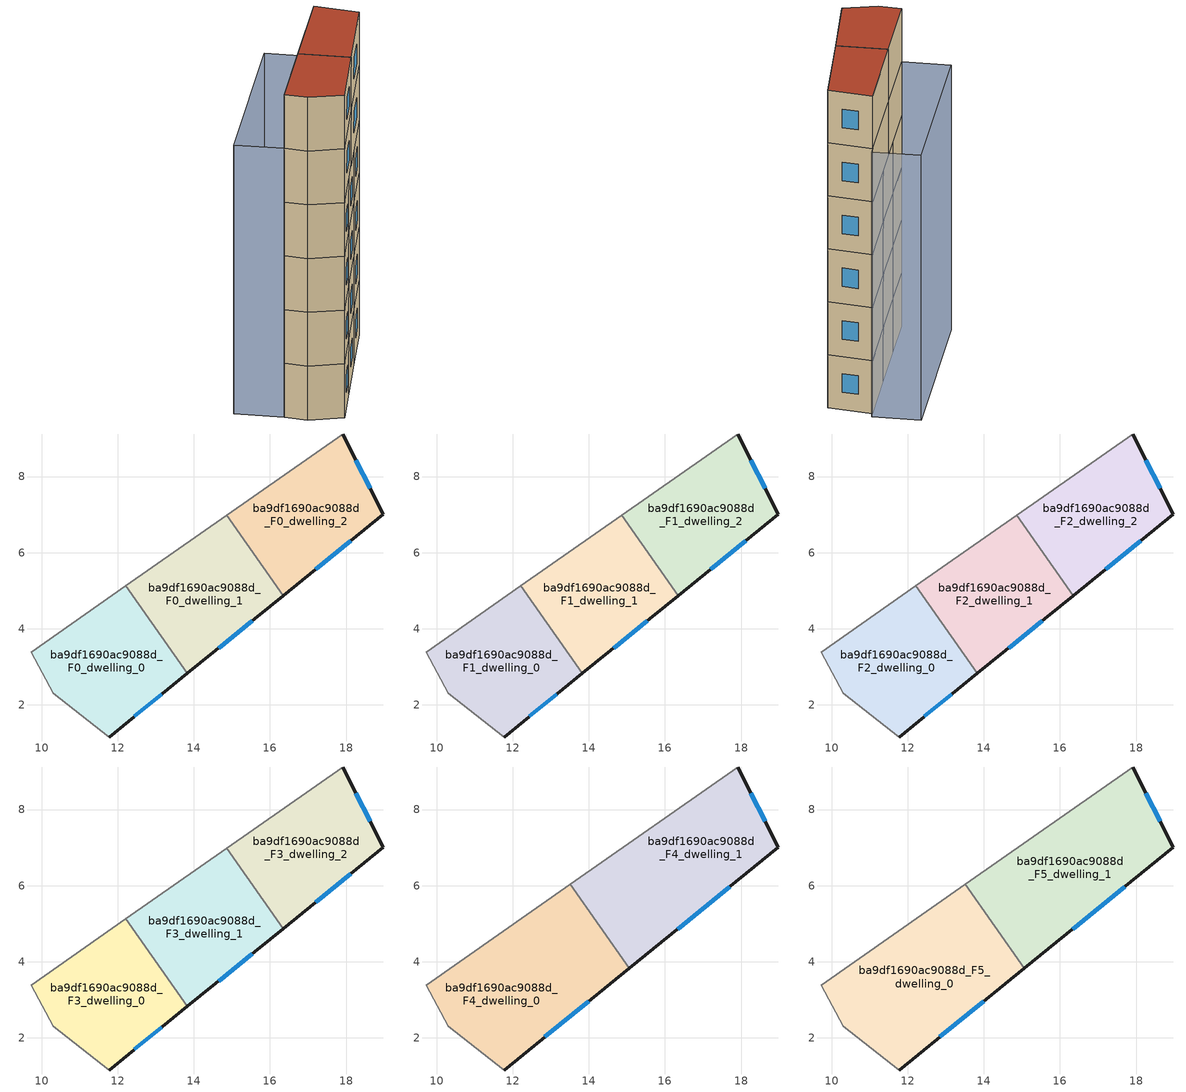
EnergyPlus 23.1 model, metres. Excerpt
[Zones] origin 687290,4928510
ba9df1690ac9088d_F0_dwelling_0
 floor ground (EU_floor_Construction): 12.21,5.13 13.83,2.83 11.77,1.16 10.31,2.3 9.72,3.38 z0
 wall outside (EU_wall_Construction): 11.77,1.16 13.83,2.83 z0:3
 wall adiabatic (EU_wall_Construction): 12.21,5.13 9.72,3.38 10.31,2.3 11.77,1.16 z0:3
 wall to ba9df1690ac9088d_F0_dwelling_1 (EU_wall_Construction): 13.83,2.83 12.21,5.13 z0:3
 window (EU_Window_Construction): 12.44,1.7 13.16,2.28 z0.98:2.02
ba9df1690ac9088d_F0_dwelling_1
 floor ground (EU_floor_Construction): 14.86,6.99 16.35,4.87 13.83,2.83 12.21,5.13 z0
 wall outside (EU_wall_Construction): 13.83,2.83 16.35,4.87 z0:3
 wall adiabatic (EU_wall_Construction): 14.86,6.99 12.21,5.13 z0:3
 wall to ba9df1690ac9088d_F0_dwelling_2 (EU_wall_Construction): 16.35,4.87 14.86,6.99 z0:3
 window (EU_Window_Construction): 14.65,3.49 15.53,4.2 z0.98:2.02
ba9df1690ac9088d_F0_dwelling_2
 floor ground (EU_floor_Construction): 17.91,9.12 18.98,7 16.35,4.87 14.86,6.99 z0
 wall outside (EU_wall_Construction): 16.35,4.87 18.98,7 17.91,9.12 z0:3
 wall adiabatic (EU_wall_Construction): 17.91,9.12 14.86,6.99 z0:3
 window (EU_Window_Construction): 18.63,7.69 18.26,8.43 / 17.2,5.56 18.12,6.31 z0.98:2.02
ba9df1690ac9088d_F1_dwelling_0
 floor to ba9df1690ac9088d_F0_dwelling_0 (EU_floor_Construction): 12.21,5.13 13.83,2.83 11.77,1.16 10.31,2.3 9.72,3.38 z3
 wall outside (EU_wall_Construction): 11.77,1.16 13.83,2.83 z3:6
 wall adiabatic (EU_wall_Construction): 12.21,5.13 9.72,3.38 10.31,2.3 11.77,1.16 z3:6
 wall to ba9df1690ac9088d_F1_dwelling_1 (EU_wall_Construction): 13.83,2.83 12.21,5.13 z3:6
 window (EU_Window_Construction): 12.44,1.7 13.16,2.28 z3.98:5.02
ba9df1690ac9088d_F1_dwelling_1
 floor to ba9df1690ac9088d_F0_dwelling_1 (EU_floor_Construction): 14.86,6.99 16.35,4.87 13.83,2.83 12.21,5.13 z3
 wall outside (EU_wall_Construction): 13.83,2.83 16.35,4.87 z3:6
 wall adiabatic (EU_wall_Construction): 14.86,6.99 12.21,5.13 z3:6
 wall to ba9df1690ac9088d_F1_dwelling_2 (EU_wall_Construction): 16.35,4.87 14.86,6.99 z3:6
 window (EU_Window_Construction): 14.65,3.49 15.53,4.2 z3.98:5.02
ba9df1690ac9088d_F1_dwelling_2
 floor to ba9df1690ac9088d_F0_dwelling_2 (EU_floor_Construction): 17.91,9.12 18.98,7 16.35,4.87 14.86,6.99 z3
 wall outside (EU_wall_Construction): 16.35,4.87 18.98,7 17.91,9.12 z3:6
 wall adiabatic (EU_wall_Construction): 17.91,9.12 14.86,6.99 z3:6
 window (EU_Window_Construction): 18.63,7.69 18.26,8.43 / 17.2,5.56 18.12,6.31 z3.98:5.02
ba9df1690ac9088d_F2_dwelling_0
 floor to ba9df1690ac9088d_F1_dwelling_0 (EU_floor_Construction): 12.21,5.13 13.83,2.83 11.77,1.16 10.31,2.3 9.72,3.38 z6
 wall outside (EU_wall_Construction): 11.77,1.16 13.83,2.83 z6:9
 wall adiabatic (EU_wall_Construction): 12.21,5.13 9.72,3.38 10.31,2.3 11.77,1.16 z6:9
 wall to ba9df1690ac9088d_F2_dwelling_1 (EU_wall_Construction): 13.83,2.83 12.21,5.13 z6:9
 window (EU_Window_Construction): 12.44,1.7 13.16,2.28 z6.98:8.02
ba9df1690ac9088d_F2_dwelling_1
 floor to ba9df1690ac9088d_F1_dwelling_1 (EU_floor_Construction): 14.86,6.99 16.35,4.87 13.83,2.83 12.21,5.13 z6
 wall outside (EU_wall_Construction): 13.83,2.83 16.35,4.87 z6:9
 wall adiabatic (EU_wall_Construction): 14.86,6.99 12.21,5.13 z6:9
 wall to ba9df1690ac9088d_F2_dwelling_2 (EU_wall_Construction): 16.35,4.87 14.86,6.99 z6:9
 window (EU_Window_Construction): 14.65,3.49 15.53,4.2 z6.98:8.02
ba9df1690ac9088d_F2_dwelling_2
 floor to ba9df1690ac9088d_F1_dwelling_2 (EU_floor_Construction): 17.91,9.12 18.98,7 16.35,4.87 14.86,6.99 z6
 wall outside (EU_wall_Construction): 16.35,4.87 18.98,7 17.91,9.12 z6:9
 wall adiabatic (EU_wall_Construction): 17.91,9.12 14.86,6.99 z6:9
 window (EU_Window_Construction): 18.63,7.69 18.26,8.43 / 17.2,5.56 18.12,6.31 z6.98:8.02
ba9df1690ac9088d_F3_dwelling_0
 floor to ba9df1690ac9088d_F2_dwelling_0 (EU_floor_Construction): 12.21,5.13 13.83,2.83 11.77,1.16 10.31,2.3 9.72,3.38 z9
 wall outside (EU_wall_Construction): 11.77,1.16 13.83,2.83 z9:12
 wall adiabatic (EU_wall_Construction): 12.21,5.13 9.72,3.38 10.31,2.3 11.77,1.16 z9:12
 wall to ba9df1690ac9088d_F3_dwelling_1 (EU_wall_Construction): 13.83,2.83 12.21,5.13 z9:12
 window (EU_Window_Construction): 12.44,1.7 13.16,2.28 z9.98:11.02
ba9df1690ac9088d_F3_dwelling_1
 floor to ba9df1690ac9088d_F2_dwelling_1 (EU_floor_Construction): 14.86,6.99 16.35,4.87 13.83,2.83 12.21,5.13 z9
 wall outside (EU_wall_Construction): 13.83,2.83 16.35,4.87 z9:12
 wall adiabatic (EU_wall_Construction): 14.86,6.99 12.21,5.13 z9:12
 wall to ba9df1690ac9088d_F3_dwelling_2 (EU_wall_Construction): 16.35,4.87 14.86,6.99 z9:12
 window (EU_Window_Construction): 14.65,3.49 15.53,4.2 z9.98:11.02
ba9df1690ac9088d_F3_dwelling_2
 floor to ba9df1690ac9088d_F2_dwelling_2 (EU_floor_Construction): 17.91,9.12 18.98,7 16.35,4.87 14.86,6.99 z9
 wall outside (EU_wall_Construction): 16.35,4.87 18.98,7 17.91,9.12 z9:12
 wall adiabatic (EU_wall_Construction): 17.91,9.12 14.86,6.99 z9:12
 window (EU_Window_Construction): 18.63,7.69 18.26,8.43 / 17.2,5.56 18.12,6.31 z9.98:11.02
ba9df1690ac9088d_F4_dwelling_0
 floor to ba9df1690ac9088d_F3_dwelling_0 (EU_floor_Construction): 12.21,5.13 13.83,2.83 11.77,1.16 10.31,2.3 9.72,3.38 z12
 floor to ba9df1690ac9088d_F3_dwelling_1 (EU_floor_Construction): 13.51,6.04 15.06,3.83 13.83,2.83 12.21,5.13 z12
 wall outside (EU_wall_Construction): 11.77,1.16 15.06,3.83 z12:15
 wall adiabatic (EU_wall_Construction): 13.51,6.04 9.72,3.38 10.31,2.3 11.77,1.16 z12:15
 wall to ba9df1690ac9088d_F4_dwelling_1 (EU_wall_Construction): 15.06,3.83 13.51,6.04 z12:15
 window (EU_Window_Construction): 12.84,2.02 13.99,2.96 z12.98:14.02
ba9df1690ac9088d_F4_dwelling_1
 floor to ba9df1690ac9088d_F3_dwelling_1 (EU_floor_Construction): 14.86,6.99 16.35,4.87 15.06,3.83 13.51,6.04 z12
 floor to ba9df1690ac9088d_F3_dwelling_2 (EU_floor_Construction): 17.91,9.12 18.98,7 16.35,4.87 14.86,6.99 z12
 wall outside (EU_wall_Construction): 15.06,3.83 18.98,7 17.91,9.12 z12:15
 wall adiabatic (EU_wall_Construction): 17.91,9.12 13.51,6.04 z12:15
 window (EU_Window_Construction): 18.63,7.69 18.26,8.43 / 16.33,4.86 17.7,5.97 z12.98:14.02
ba9df1690ac9088d_F5_dwelling_0
 floor to ba9df1690ac9088d_F4_dwelling_0 (EU_floor_Construction): 13.51,6.04 15.06,3.83 11.77,1.16 10.31,2.3 9.72,3.38 z15
 wall outside (EU_wall_Construction): 11.77,1.16 15.06,3.83 z15:18
 wall adiabatic (EU_wall_Construction): 13.51,6.04 9.72,3.38 10.31,2.3 11.77,1.16 z15:18
 wall to ba9df1690ac9088d_F5_dwelling_1 (EU_wall_Construction): 15.06,3.83 13.51,6.04 z15:18
 window (EU_Window_Construction): 12.84,2.02 13.99,2.96 z15.98:17.02
 roof outside (EU_roof_Construction): 15.06,3.83 13.51,6.04 9.72,3.38 10.31,2.3 11.77,1.16 z18
ba9df1690ac9088d_F5_dwelling_1
 floor to ba9df1690ac9088d_F4_dwelling_1 (EU_floor_Construction): 17.91,9.12 18.98,7 15.06,3.83 13.51,6.04 z15
 wall outside (EU_wall_Construction): 15.06,3.83 18.98,7 17.91,9.12 z15:18
 wall adiabatic (EU_wall_Construction): 17.91,9.12 13.51,6.04 z15:18
 window (EU_Window_Construction): 18.63,7.69 18.26,8.43 / 16.33,4.86 17.7,5.97 z15.98:17.02
 roof outside (EU_roof_Construction): 18.98,7 17.91,9.12 13.51,6.04 15.06,3.83 z18
shading: 18.2,9.33 9.72,3.38 / 9.72,3.38 8.27,5.46 / 8.27,5.46 16.75,11.41 / 16.75,11.41 18.2,9.33 z0:15
[Building]
EU S2 Campaign: North Axis=0; Terrain=City; Solar Distribution=FullExterior
[Site:Location]
Bologna: Latitude=44.5; Longitude=11.25; Time Zone=1; Elevation=37
[SizingPeriod:WeatherFileDays]
AnnualSizingPeriod: Begin Month=1; Begin Day of Month=1; End Month=12; End Day of Month=31; Day of Week for Start Day=Monday; Use Weather File Daylight Saving Period=No; Use Weather File Rain and Snow Indicators=No
[MATERIAL]
EU_InternalMass_Material: Roughness=MediumRough; Thickness=0.1; Conductivity=1; Density=1800; Specific Heat=900; Thermal Absorptance=0.9; Solar Absorptance=0.7; Visible Absorptance=0.7
[MATERIAL:NOMASS] Roughness=MediumRough; Thermal Absorptance=0.9; Solar Absorptance=0.7; Visible Absorptance=0.7
Name | Thermal Resistance
EU_wall_NoMass | 0.905828
EU_roof_NoMass | 0.37593
EU_floor_NoMass | 0.67114
[WINDOWMATERIAL:SIMPLEGLAZINGSYSTEM]
EU_Window_SimpleGlazing: UFactor=4.52486; Solar Heat Gain Coefficient=0.85; Visible Transmittance=0.85
[CONSTRUCTION]
EU_wall_Construction: EU_wall_NoMass
EU_roof_Construction: EU_roof_NoMass
EU_floor_Construction: EU_floor_NoMass
EU_InternalMass_Construction: EU_InternalMass_Material
EU_Window_Construction: EU_Window_SimpleGlazing
[ZONE] Type=1; Multiplier=1; Ceiling Height=autocalculate; Floor Area=autocalculate; Part of Total Floor Area=Yes
Name | Volume
ba9df1690ac9088d_F0_dwelling_0; ba9df1690ac9088d_F1_dwelling_1; ba9df1690ac9088d_F2_dwelling_1; ba9df1690ac9088d_F3_dwelling_1 | 26.1855
ba9df1690ac9088d_F1_dwelling_0; ba9df1690ac9088d_F2_dwelling_0; ba9df1690ac9088d_F3_dwelling_0 | 26.1877
ba9df1690ac9088d_F4_dwelling_0 | 39.2769
ba9df1690ac9088d_F5_dwelling_0; ba9df1690ac9088d_F5_dwelling_1 | 39.2783
ba9df1690ac9088d_F0_dwelling_1 | 26.1863
ba9df1690ac9088d_F4_dwelling_1 | 39.2739
ba9df1690ac9088d_F0_dwelling_2 | 26.1797
ba9df1690ac9088d_F1_dwelling_2; ba9df1690ac9088d_F2_dwelling_2; ba9df1690ac9088d_F3_dwelling_2 | 26.1804
[INTERNALMASS] Construction=EU_InternalMass_Construction
Name | Zone or ZoneList | Surface Area
ba9df1690ac9088d_F0_dwelling_0_EU_InternalMass | ba9df1690ac9088d_F0_dwelling_0 | 8.72873
ba9df1690ac9088d_F0_dwelling_1_EU_InternalMass | ba9df1690ac9088d_F0_dwelling_1 | 8.72872
ba9df1690ac9088d_F0_dwelling_2_EU_InternalMass | ba9df1690ac9088d_F0_dwelling_2 | 8.7267
ba9df1690ac9088d_F1_dwelling_0_EU_InternalMass | ba9df1690ac9088d_F1_dwelling_0 | 8.72873
ba9df1690ac9088d_F1_dwelling_1_EU_InternalMass | ba9df1690ac9088d_F1_dwelling_1 | 8.72872
ba9df1690ac9088d_F1_dwelling_2_EU_InternalMass | ba9df1690ac9088d_F1_dwelling_2 | 8.7267
ba9df1690ac9088d_F2_dwelling_0_EU_InternalMass | ba9df1690ac9088d_F2_dwelling_0 | 8.72873
ba9df1690ac9088d_F2_dwelling_1_EU_InternalMass | ba9df1690ac9088d_F2_dwelling_1 | 8.72872
ba9df1690ac9088d_F2_dwelling_2_EU_InternalMass | ba9df1690ac9088d_F2_dwelling_2 | 8.7267
ba9df1690ac9088d_F3_dwelling_0_EU_InternalMass | ba9df1690ac9088d_F3_dwelling_0 | 8.72873
ba9df1690ac9088d_F3_dwelling_1_EU_InternalMass | ba9df1690ac9088d_F3_dwelling_1 | 8.72872
ba9df1690ac9088d_F3_dwelling_2_EU_InternalMass | ba9df1690ac9088d_F3_dwelling_2 | 8.7267
ba9df1690ac9088d_F4_dwelling_0_EU_InternalMass | ba9df1690ac9088d_F4_dwelling_0 | 13.0926
ba9df1690ac9088d_F4_dwelling_1_EU_InternalMass | ba9df1690ac9088d_F4_dwelling_1 | 13.0926
ba9df1690ac9088d_F5_dwelling_0_EU_InternalMass | ba9df1690ac9088d_F5_dwelling_0 | 13.0926
ba9df1690ac9088d_F5_dwelling_1_EU_InternalMass | ba9df1690ac9088d_F5_dwelling_1 | 13.0926
[OTHEREQUIPMENT] Fuel Type=Electricity; Design Level Calculation Method=Watts/Area; Power per Zone Floor Area=1; Fraction Latent=0; Fraction Radiant=0; Fraction Lost=0; Carbon Dioxide Generation Rate=0; EndUse Subcategory=EU_Step8_InternalGains
Name | Zone or ZoneList or Space or SpaceList | Schedule
EU_Step8_InternalGain_ba9df1690ac9088d_F0_dwelling_0_f000 | ba9df1690ac9088d_F0_dwelling_0 | EU_Step8_GainSchedule_ba9df1690ac9088d_F0_dwelling_0_f000
EU_Step8_InternalGain_ba9df1690ac9088d_F0_dwelling_1_f000 | ba9df1690ac9088d_F0_dwelling_1 | EU_Step8_GainSchedule_ba9df1690ac9088d_F0_dwelling_1_f000
EU_Step8_InternalGain_ba9df1690ac9088d_F0_dwelling_2_f000 | ba9df1690ac9088d_F0_dwelling_2 | EU_Step8_GainSchedule_ba9df1690ac9088d_F0_dwelling_2_f000
EU_Step8_InternalGain_ba9df1690ac9088d_F1_dwelling_0_f000 | ba9df1690ac9088d_F1_dwelling_0 | EU_Step8_GainSchedule_ba9df1690ac9088d_F1_dwelling_0_f000
EU_Step8_InternalGain_ba9df1690ac9088d_F1_dwelling_1_f000 | ba9df1690ac9088d_F1_dwelling_1 | EU_Step8_GainSchedule_ba9df1690ac9088d_F1_dwelling_1_f000
EU_Step8_InternalGain_ba9df1690ac9088d_F1_dwelling_2_f000 | ba9df1690ac9088d_F1_dwelling_2 | EU_Step8_GainSchedule_ba9df1690ac9088d_F1_dwelling_2_f000
EU_Step8_InternalGain_ba9df1690ac9088d_F2_dwelling_0_f000 | ba9df1690ac9088d_F2_dwelling_0 | EU_Step8_GainSchedule_ba9df1690ac9088d_F2_dwelling_0_f000
EU_Step8_InternalGain_ba9df1690ac9088d_F2_dwelling_1_f000 | ba9df1690ac9088d_F2_dwelling_1 | EU_Step8_GainSchedule_ba9df1690ac9088d_F2_dwelling_1_f000
EU_Step8_InternalGain_ba9df1690ac9088d_F2_dwelling_2_f000 | ba9df1690ac9088d_F2_dwelling_2 | EU_Step8_GainSchedule_ba9df1690ac9088d_F2_dwelling_2_f000
EU_Step8_InternalGain_ba9df1690ac9088d_F3_dwelling_0_f000 | ba9df1690ac9088d_F3_dwelling_0 | EU_Step8_GainSchedule_ba9df1690ac9088d_F3_dwelling_0_f000
EU_Step8_InternalGain_ba9df1690ac9088d_F3_dwelling_1_f000 | ba9df1690ac9088d_F3_dwelling_1 | EU_Step8_GainSchedule_ba9df1690ac9088d_F3_dwelling_1_f000
EU_Step8_InternalGain_ba9df1690ac9088d_F3_dwelling_2_f000 | ba9df1690ac9088d_F3_dwelling_2 | EU_Step8_GainSchedule_ba9df1690ac9088d_F3_dwelling_2_f000
EU_Step8_InternalGain_ba9df1690ac9088d_F4_dwelling_0_f000 | ba9df1690ac9088d_F4_dwelling_0 | EU_Step8_GainSchedule_ba9df1690ac9088d_F4_dwelling_0_f000
EU_Step8_InternalGain_ba9df1690ac9088d_F4_dwelling_1_f000 | ba9df1690ac9088d_F4_dwelling_1 | EU_Step8_GainSchedule_ba9df1690ac9088d_F4_dwelling_1_f000
EU_Step8_InternalGain_ba9df1690ac9088d_F5_dwelling_0_f000 | ba9df1690ac9088d_F5_dwelling_0 | EU_Step8_GainSchedule_ba9df1690ac9088d_F5_dwelling_0_f000
EU_Step8_InternalGain_ba9df1690ac9088d_F5_dwelling_1_f000 | ba9df1690ac9088d_F5_dwelling_1 | EU_Step8_GainSchedule_ba9df1690ac9088d_F5_dwelling_1_f000
[ZONEVENTILATION:DESIGNFLOWRATE] Schedule=EU_AlwaysOn; Design Flow Rate Calculation Method=AirChanges/Hour; Air Changes per Hour=0.73129; Ventilation Type=Natural; Fan Pressure Rise=0; Fan Total Efficiency=1; Constant Term Coefficient=1; Temperature Term Coefficient=0; Velocity Term Coefficient=0; Velocity Squared Term Coefficient=0; Minimum Indoor Temperature=-100; Maximum Indoor Temperature=100; Delta Temperature=-100; Minimum Outdoor Temperature=-100; Maximum Outdoor Temperature=100; Maximum Wind Speed=40
Name | Zone or ZoneList or Space or SpaceList
EU_ConstantAir_ba9df1690ac9088d_F0_dwelling_0 | ba9df1690ac9088d_F0_dwelling_0
EU_ConstantAir_ba9df1690ac9088d_F0_dwelling_1 | ba9df1690ac9088d_F0_dwelling_1
EU_ConstantAir_ba9df1690ac9088d_F0_dwelling_2 | ba9df1690ac9088d_F0_dwelling_2
EU_ConstantAir_ba9df1690ac9088d_F1_dwelling_0 | ba9df1690ac9088d_F1_dwelling_0
EU_ConstantAir_ba9df1690ac9088d_F1_dwelling_1 | ba9df1690ac9088d_F1_dwelling_1
EU_ConstantAir_ba9df1690ac9088d_F1_dwelling_2 | ba9df1690ac9088d_F1_dwelling_2
EU_ConstantAir_ba9df1690ac9088d_F2_dwelling_0 | ba9df1690ac9088d_F2_dwelling_0
EU_ConstantAir_ba9df1690ac9088d_F2_dwelling_1 | ba9df1690ac9088d_F2_dwelling_1
EU_ConstantAir_ba9df1690ac9088d_F2_dwelling_2 | ba9df1690ac9088d_F2_dwelling_2
EU_ConstantAir_ba9df1690ac9088d_F3_dwelling_0 | ba9df1690ac9088d_F3_dwelling_0
EU_ConstantAir_ba9df1690ac9088d_F3_dwelling_1 | ba9df1690ac9088d_F3_dwelling_1
EU_ConstantAir_ba9df1690ac9088d_F3_dwelling_2 | ba9df1690ac9088d_F3_dwelling_2
EU_ConstantAir_ba9df1690ac9088d_F4_dwelling_0 | ba9df1690ac9088d_F4_dwelling_0
EU_ConstantAir_ba9df1690ac9088d_F4_dwelling_1 | ba9df1690ac9088d_F4_dwelling_1
EU_ConstantAir_ba9df1690ac9088d_F5_dwelling_0 | ba9df1690ac9088d_F5_dwelling_0
EU_ConstantAir_ba9df1690ac9088d_F5_dwelling_1 | ba9df1690ac9088d_F5_dwelling_1
[HVACTEMPLATE:THERMOSTAT] Constant Heating Setpoint=20; Constant Cooling Setpoint=50
EU_HeatOnly_ba9df1690ac9088d_F0_dwelling_0; EU_HeatOnly_ba9df1690ac9088d_F0_dwelling_1; EU_HeatOnly_ba9df1690ac9088d_F0_dwelling_2; EU_HeatOnly_ba9df1690ac9088d_F1_dwelling_0; EU_HeatOnly_ba9df1690ac9088d_F1_dwelling_1; EU_HeatOnly_ba9df1690ac9088d_F1_dwelling_2; EU_HeatOnly_ba9df1690ac9088d_F2_dwelling_0; EU_HeatOnly_ba9df1690ac9088d_F2_dwelling_1; EU_HeatOnly_ba9df1690ac9088d_F2_dwelling_2; EU_HeatOnly_ba9df1690ac9088d_F3_dwelling_0; EU_HeatOnly_ba9df1690ac9088d_F3_dwelling_1; EU_HeatOnly_ba9df1690ac9088d_F3_dwelling_2; EU_HeatOnly_ba9df1690ac9088d_F4_dwelling_0; EU_HeatOnly_ba9df1690ac9088d_F4_dwelling_1; EU_HeatOnly_ba9df1690ac9088d_F5_dwelling_0; EU_HeatOnly_ba9df1690ac9088d_F5_dwelling_1
[HVACTEMPLATE:ZONE:IDEALLOADSAIRSYSTEM] System Availability Schedule=EU_AlwaysOn; Maximum Heating Supply Air Temperature=50; Minimum Cooling Supply Air Temperature=13; Maximum Heating Supply Air Humidity Ratio=0.0156; Minimum Cooling Supply Air Humidity Ratio=0.0077; Heating Limit=NoLimit; Cooling Limit=NoLimit; Heating Availability Schedule=EU_AlwaysOn; Cooling Availability Schedule=EU_CoolingOff; Dehumidification Control Type=ConstantSensibleHeatRatio; Cooling Sensible Heat Ratio=0.7; Dehumidification Setpoint=60; Humidification Control Type=None; Humidification Setpoint=30; Outdoor Air Method=None; Outdoor Air Flow Rate per Person=0.00944; Outdoor Air Flow Rate per Zone Floor Area=0; Outdoor Air Flow Rate per Zone=0; Demand Controlled Ventilation Type=None; Outdoor Air Economizer Type=NoEconomizer; Heat Recovery Type=None; Sensible Heat Recovery Effectiveness=0.7; Latent Heat Recovery Effectiveness=0.65
Name | Template Thermostat
ba9df1690ac9088d_F0_dwelling_0 | EU_HeatOnly_ba9df1690ac9088d_F0_dwelling_0
ba9df1690ac9088d_F0_dwelling_1 | EU_HeatOnly_ba9df1690ac9088d_F0_dwelling_1
ba9df1690ac9088d_F0_dwelling_2 | EU_HeatOnly_ba9df1690ac9088d_F0_dwelling_2
ba9df1690ac9088d_F1_dwelling_0 | EU_HeatOnly_ba9df1690ac9088d_F1_dwelling_0
ba9df1690ac9088d_F1_dwelling_1 | EU_HeatOnly_ba9df1690ac9088d_F1_dwelling_1
ba9df1690ac9088d_F1_dwelling_2 | EU_HeatOnly_ba9df1690ac9088d_F1_dwelling_2
ba9df1690ac9088d_F2_dwelling_0 | EU_HeatOnly_ba9df1690ac9088d_F2_dwelling_0
ba9df1690ac9088d_F2_dwelling_1 | EU_HeatOnly_ba9df1690ac9088d_F2_dwelling_1
ba9df1690ac9088d_F2_dwelling_2 | EU_HeatOnly_ba9df1690ac9088d_F2_dwelling_2
ba9df1690ac9088d_F3_dwelling_0 | EU_HeatOnly_ba9df1690ac9088d_F3_dwelling_0
ba9df1690ac9088d_F3_dwelling_1 | EU_HeatOnly_ba9df1690ac9088d_F3_dwelling_1
ba9df1690ac9088d_F3_dwelling_2 | EU_HeatOnly_ba9df1690ac9088d_F3_dwelling_2
ba9df1690ac9088d_F4_dwelling_0 | EU_HeatOnly_ba9df1690ac9088d_F4_dwelling_0
ba9df1690ac9088d_F4_dwelling_1 | EU_HeatOnly_ba9df1690ac9088d_F4_dwelling_1
ba9df1690ac9088d_F5_dwelling_0 | EU_HeatOnly_ba9df1690ac9088d_F5_dwelling_0
ba9df1690ac9088d_F5_dwelling_1 | EU_HeatOnly_ba9df1690ac9088d_F5_dwelling_1
[SIZING:ZONE] Zone Cooling Design Supply Air Temperature Input Method=SupplyAirTemperature; Zone Cooling Design Supply Air Temperature=13; Zone Heating Design Supply Air Temperature Input Method=SupplyAirTemperature; Zone Heating Design Supply Air Temperature=50; Zone Cooling Design Supply Air Humidity Ratio=0.008; Zone Heating Design Supply Air Humidity Ratio=0.008; Cooling Design Air Flow Method=DesignDay; Cooling Design Air Flow Rate=0; Cooling Minimum Air Flow per Zone Floor Area=0.000762; Cooling Minimum Air Flow=0; Cooling Minimum Air Flow Fraction=0.2; Heating Design Air Flow Method=DesignDay; Heating Design Air Flow Rate=0; Heating Maximum Air Flow per Zone Floor Area=0.002032; Heating Maximum Air Flow=0.141576; Heating Maximum Air Flow Fraction=0.3; Account for Dedicated Outdoor Air System=No; Dedicated Outdoor Air System Control Strategy=NeutralSupplyAir; Dedicated Outdoor Air Low Setpoint Temperature for Design=autosize; Dedicated Outdoor Air High Setpoint Temperature for Design=autosize; Zone Load Sizing Method=Sensible Load Only No Latent Load; Zone Latent Cooling Design Supply Air Humidity Ratio Input Method=HumidityRatioDifference; Zone Cooling Design Supply Air Humidity Ratio Difference=0.005; Zone Latent Heating Design Supply Air Humidity Ratio Input Method=HumidityRatioDifference; Zone Humidification Design Supply Air Humidity Ratio Difference=0.005
ba9df1690ac9088d_F0_dwelling_0; ba9df1690ac9088d_F0_dwelling_1; ba9df1690ac9088d_F0_dwelling_2; ba9df1690ac9088d_F1_dwelling_0; ba9df1690ac9088d_F1_dwelling_1; ba9df1690ac9088d_F1_dwelling_2; ba9df1690ac9088d_F2_dwelling_0; ba9df1690ac9088d_F2_dwelling_1; ba9df1690ac9088d_F2_dwelling_2; ba9df1690ac9088d_F3_dwelling_0; ba9df1690ac9088d_F3_dwelling_1; ba9df1690ac9088d_F3_dwelling_2; ba9df1690ac9088d_F4_dwelling_0; ba9df1690ac9088d_F4_dwelling_1; ba9df1690ac9088d_F5_dwelling_0; ba9df1690ac9088d_F5_dwelling_1
[SCHEDULE:CONSTANT]
Name | Hourly Value
EU_AlwaysOn | 1
EU_CoolingOff | 0
[SCHEDULE:FILE] Column Number=1; Rows to Skip at Top=0; Number of Hours of Data=8760; Column Separator=Comma; Interpolate to Timestep=No; Minutes per Item=60; Adjust Schedule for Daylight Savings=Yes
Name | File
EU_Step8_GainSchedule_ba9df1690ac9088d_F0_dwelling_0_f000 | ../../schedules/ba9df1690ac9088d/ba9df1690ac9088d_F0_dwelling_0_f000_gain.csv
EU_Step8_GainSchedule_ba9df1690ac9088d_F0_dwelling_1_f000 | ../../schedules/ba9df1690ac9088d/ba9df1690ac9088d_F0_dwelling_1_f000_gain.csv
EU_Step8_GainSchedule_ba9df1690ac9088d_F0_dwelling_2_f000 | ../../schedules/ba9df1690ac9088d/ba9df1690ac9088d_F0_dwelling_2_f000_gain.csv
EU_Step8_GainSchedule_ba9df1690ac9088d_F1_dwelling_0_f000 | ../../schedules/ba9df1690ac9088d/ba9df1690ac9088d_F1_dwelling_0_f000_gain.csv
EU_Step8_GainSchedule_ba9df1690ac9088d_F1_dwelling_1_f000 | ../../schedules/ba9df1690ac9088d/ba9df1690ac9088d_F1_dwelling_1_f000_gain.csv
EU_Step8_GainSchedule_ba9df1690ac9088d_F1_dwelling_2_f000 | ../../schedules/ba9df1690ac9088d/ba9df1690ac9088d_F1_dwelling_2_f000_gain.csv
EU_Step8_GainSchedule_ba9df1690ac9088d_F2_dwelling_0_f000 | ../../schedules/ba9df1690ac9088d/ba9df1690ac9088d_F2_dwelling_0_f000_gain.csv
EU_Step8_GainSchedule_ba9df1690ac9088d_F2_dwelling_1_f000 | ../../schedules/ba9df1690ac9088d/ba9df1690ac9088d_F2_dwelling_1_f000_gain.csv
EU_Step8_GainSchedule_ba9df1690ac9088d_F2_dwelling_2_f000 | ../../schedules/ba9df1690ac9088d/ba9df1690ac9088d_F2_dwelling_2_f000_gain.csv
EU_Step8_GainSchedule_ba9df1690ac9088d_F3_dwelling_0_f000 | ../../schedules/ba9df1690ac9088d/ba9df1690ac9088d_F3_dwelling_0_f000_gain.csv
EU_Step8_GainSchedule_ba9df1690ac9088d_F3_dwelling_1_f000 | ../../schedules/ba9df1690ac9088d/ba9df1690ac9088d_F3_dwelling_1_f000_gain.csv
EU_Step8_GainSchedule_ba9df1690ac9088d_F3_dwelling_2_f000 | ../../schedules/ba9df1690ac9088d/ba9df1690ac9088d_F3_dwelling_2_f000_gain.csv
EU_Step8_GainSchedule_ba9df1690ac9088d_F4_dwelling_0_f000 | ../../schedules/ba9df1690ac9088d/ba9df1690ac9088d_F4_dwelling_0_f000_gain.csv
EU_Step8_GainSchedule_ba9df1690ac9088d_F4_dwelling_1_f000 | ../../schedules/ba9df1690ac9088d/ba9df1690ac9088d_F4_dwelling_1_f000_gain.csv
EU_Step8_GainSchedule_ba9df1690ac9088d_F5_dwelling_0_f000 | ../../schedules/ba9df1690ac9088d/ba9df1690ac9088d_F5_dwelling_0_f000_gain.csv
EU_Step8_GainSchedule_ba9df1690ac9088d_F5_dwelling_1_f000 | ../../schedules/ba9df1690ac9088d/ba9df1690ac9088d_F5_dwelling_1_f000_gain.csv
